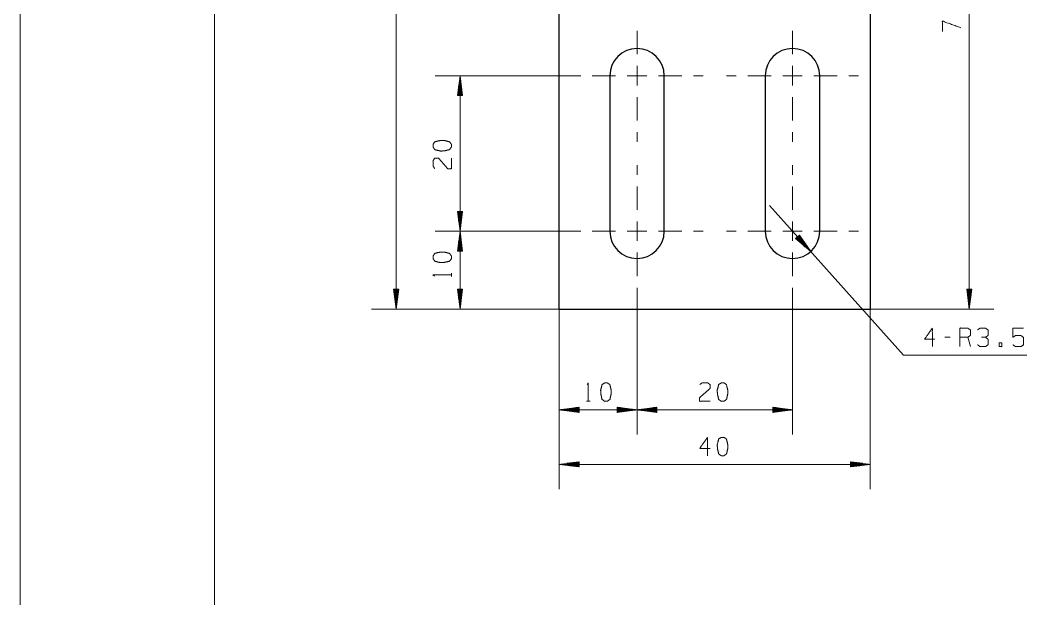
# Model space of a CAD drawing. Header units: millimetres. Extents: x 0 to 210, y 0 to 297.
# Drawn here: x 0 to 129.5, y 74.4 to 148.8 of the extents above; entities that cross this region are included whole.
import ezdxf

# ---------------------------------------------------------------- set-up
doc = ezdxf.new("R2010")
doc.units = ezdxf.units.MM
doc.layers.add('101', color=7, linetype='Continuous', true_color=0xffffff)

msp = doc.modelspace()

# ---------------------------------------------------------------- linework, layer by layer
at = {"layer": '101', "color": 133, "linetype": 'Continuous', "lineweight": 18}
for p, q in [((0, 297), (0, 0)), ((25, 292), (25, 5))]:
    msp.add_line(p, q, dxfattribs=at)
at = {"layer": '101', "color": 22, "linetype": 'Continuous', "lineweight": 18}
for p, q in [((48.39, 111.64), (48.39, 198.64)), ((122.1, 111.64), (122.1, 191.44)), ((70.86, 141.64), (53.41, 141.64)), ((56.59, 141.64), (56.25, 139.1)), ((56.56, 139.1), (56.56, 141.44)), ((56.92, 139.1), (56.59, 141.64)), ((56.59, 121.64), (56.59, 141.64)), ((56.61, 139.1), (56.61, 141.44)), ((56.36, 139.1), (56.36, 139.9)), ((56.41, 139.1), (56.41, 140.29)), ((56.46, 139.1), (56.46, 140.67)), ((56.51, 139.1), (56.51, 141.06)), ((56.66, 139.1), (56.66, 141.06)), ((56.71, 139.1), (56.71, 140.67)), ((56.76, 139.1), (56.76, 140.29)), ((56.81, 139.1), (56.81, 139.9)), ((56.25, 139.1), (56.92, 139.1)), ((56.26, 139.1), (56.26, 139.13)), ((56.26, 139.1), (56.26, 139.13)), ((56.31, 139.1), (56.31, 139.51)), ((56.87, 139.1), (56.87, 139.51)), ((56.92, 139.1), (56.92, 139.13)), ((56.92, 139.1), (56.92, 139.13)), ((96.4, 124.94), (113.63, 105.72)), ((56.25, 124.18), (56.59, 121.64)), ((56.92, 124.18), (56.25, 124.18)), ((56.26, 124.18), (56.26, 124.14)), ((56.26, 124.18), (56.26, 124.14)), ((56.31, 124.18), (56.31, 123.76)), ((56.36, 124.18), (56.36, 123.37)), ((56.41, 124.18), (56.41, 122.99)), ((56.46, 124.18), (56.46, 122.6)), ((56.51, 124.18), (56.51, 122.21)), ((56.56, 124.18), (56.56, 121.83)), ((56.59, 121.64), (56.92, 124.18)), ((56.61, 124.18), (56.61, 121.83)), ((56.66, 124.18), (56.66, 122.21)), ((56.71, 124.18), (56.71, 122.6)), ((56.76, 124.18), (56.76, 122.99)), ((56.81, 124.18), (56.81, 123.37)), ((56.87, 124.18), (56.87, 123.76)), ((56.92, 124.18), (56.92, 124.14)), ((56.92, 124.18), (56.92, 124.14)), ((70.86, 121.64), (53.41, 121.64)), ((70.86, 121.64), (53.41, 121.64)), ((56.59, 121.64), (56.25, 119.1)), ((56.46, 119.1), (56.46, 120.67)), ((56.51, 119.1), (56.51, 121.06)), ((56.56, 119.1), (56.56, 121.44)), ((56.92, 119.1), (56.59, 121.64)), ((56.59, 121.64), (56.59, 111.64)), ((56.61, 119.1), (56.61, 121.44)), ((56.66, 119.1), (56.66, 121.06)), ((56.71, 119.1), (56.71, 120.67)), ((100.25, 121.14), (99.76, 120.7)), ((99.76, 120.7), (99.78, 120.68)), ((99.76, 120.7), (101.7, 119.03)), ((99.76, 120.7), (99.78, 120.68)), ((99.8, 120.73), (100.07, 120.42)), ((99.83, 120.77), (100.37, 120.17)), ((99.87, 120.8), (100.67, 119.92)), ((99.91, 120.84), (100.96, 119.66)), ((99.95, 120.87), (101.26, 119.41)), ((99.99, 120.9), (101.55, 119.16)), ((100.02, 120.94), (101.59, 119.19)), ((100.06, 120.97), (101.37, 119.51)), ((100.1, 121.01), (101.15, 119.83)), ((100.14, 121.04), (100.93, 120.15)), ((100.17, 121.07), (100.71, 120.48)), ((100.21, 121.11), (100.49, 120.8)), ((100.25, 121.14), (100.27, 121.12)), ((100.25, 121.14), (100.27, 121.12)), ((101.7, 119.03), (100.25, 121.14)), ((56.31, 119.1), (56.31, 119.51)), ((56.36, 119.1), (56.36, 119.9)), ((56.41, 119.1), (56.41, 120.29)), ((56.76, 119.1), (56.76, 120.29)), ((56.81, 119.1), (56.81, 119.9)), ((56.87, 119.1), (56.87, 119.51)), ((56.25, 119.1), (56.92, 119.1)), ((56.26, 119.1), (56.26, 119.13)), ((56.26, 119.1), (56.26, 119.13)), ((56.92, 119.1), (56.92, 119.13)), ((56.92, 119.1), (56.92, 119.13)), ((48.72, 114.18), (48.05, 114.18)), ((48.05, 114.18), (48.39, 111.64)), ((48.06, 114.18), (48.06, 114.14)), ((48.06, 114.18), (48.06, 114.14)), ((48.11, 114.18), (48.11, 113.76)), ((48.16, 114.18), (48.16, 113.37)), ((48.21, 114.18), (48.21, 112.99)), ((48.26, 114.18), (48.26, 112.6)), ((48.31, 114.18), (48.31, 112.21)), ((48.36, 114.18), (48.36, 111.83)), ((48.39, 111.64), (48.72, 114.18)), ((48.41, 114.18), (48.41, 111.83)), ((48.46, 114.18), (48.46, 112.21)), ((48.51, 114.18), (48.51, 112.6)), ((48.56, 114.18), (48.56, 112.99)), ((48.61, 114.18), (48.61, 113.37)), ((48.66, 114.18), (48.66, 113.76)), ((48.72, 114.18), (48.72, 114.14)), ((48.72, 114.18), (48.72, 114.14)), ((56.25, 114.18), (56.59, 111.64)), ((56.92, 114.18), (56.25, 114.18)), ((56.26, 114.18), (56.26, 114.14)), ((56.26, 114.18), (56.26, 114.14)), ((56.31, 114.18), (56.31, 113.76)), ((56.36, 114.18), (56.36, 113.37)), ((56.41, 114.18), (56.41, 112.99)), ((56.46, 114.18), (56.46, 112.6)), ((56.51, 114.18), (56.51, 112.21)), ((56.56, 114.18), (56.56, 111.83)), ((56.59, 111.64), (56.92, 114.18)), ((56.61, 114.18), (56.61, 111.83)), ((56.66, 114.18), (56.66, 112.21)), ((56.71, 114.18), (56.71, 112.6)), ((56.76, 114.18), (56.76, 112.99)), ((56.81, 114.18), (56.81, 113.37)), ((56.87, 114.18), (56.87, 113.76)), ((56.92, 114.18), (56.92, 114.14)), ((56.92, 114.18), (56.92, 114.14)), ((122.44, 114.18), (121.77, 114.18)), ((121.77, 114.18), (122.1, 111.64)), ((121.77, 114.18), (121.77, 114.14)), ((121.77, 114.18), (121.77, 114.14)), ((121.82, 114.18), (121.82, 113.76)), ((121.88, 114.18), (121.88, 113.37)), ((121.93, 114.18), (121.93, 112.99)), ((121.98, 114.18), (121.98, 112.6)), ((122.03, 114.18), (122.03, 112.21)), ((122.08, 114.18), (122.08, 111.83)), ((122.1, 111.64), (122.44, 114.18)), ((122.13, 114.18), (122.13, 111.83)), ((122.18, 114.18), (122.18, 112.21)), ((122.23, 114.18), (122.23, 112.6)), ((122.28, 114.18), (122.28, 112.99)), ((122.33, 114.18), (122.33, 113.37)), ((122.38, 114.18), (122.38, 113.76)), ((122.43, 114.18), (122.43, 114.14)), ((122.43, 114.18), (122.43, 114.14)), ((79.36, 113.14), (79.36, 95.51)), ((79.36, 113.14), (79.36, 95.51)), ((99.36, 113.14), (99.36, 95.51)), ((69.36, 111.64), (45.21, 111.64)), ((69.36, 111.64), (53.41, 111.64)), ((69.36, 111.64), (69.36, 95.51)), ((69.36, 111.64), (69.36, 88.51)), ((109.36, 111.64), (125.28, 111.64)), ((109.36, 111.64), (109.36, 88.51)), ((113.63, 105.72), (129.51, 105.72)), ((71.9, 99.02), (69.36, 98.69)), ((79.36, 98.69), (69.36, 98.69)), ((69.36, 98.69), (71.9, 98.35)), ((71.9, 98.71), (69.56, 98.71)), ((71.9, 98.66), (69.56, 98.66)), ((71.9, 98.76), (69.94, 98.76)), ((71.9, 98.61), (69.94, 98.61)), ((71.9, 98.81), (70.33, 98.81)), ((71.9, 98.56), (70.33, 98.56)), ((71.9, 98.86), (70.71, 98.86)), ((71.9, 98.51), (70.71, 98.51)), ((71.9, 98.92), (71.1, 98.92)), ((71.9, 98.46), (71.1, 98.46)), ((71.9, 98.97), (71.49, 98.97)), ((71.9, 99.02), (71.87, 99.02)), ((71.9, 99.02), (71.87, 99.02)), ((71.9, 98.35), (71.9, 99.02)), ((79.36, 98.69), (76.82, 99.02)), ((76.82, 99.02), (76.82, 98.35)), ((76.82, 99.02), (76.86, 99.02)), ((76.82, 99.02), (76.86, 99.02)), ((76.82, 98.97), (77.24, 98.97)), ((76.82, 98.92), (77.63, 98.92)), ((76.82, 98.86), (78.01, 98.86)), ((76.82, 98.81), (78.4, 98.81)), ((76.82, 98.76), (78.78, 98.76)), ((76.82, 98.71), (79.17, 98.71)), ((76.82, 98.35), (79.36, 98.69)), ((76.82, 98.66), (79.17, 98.66)), ((76.82, 98.61), (78.78, 98.61)), ((76.82, 98.56), (78.4, 98.56)), ((76.82, 98.51), (78.01, 98.51)), ((76.82, 98.46), (77.63, 98.46)), ((81.9, 99.02), (79.36, 98.69)), ((79.36, 98.69), (81.9, 98.35)), ((79.36, 98.69), (99.36, 98.69)), ((81.9, 98.71), (79.56, 98.71)), ((81.9, 98.66), (79.56, 98.66)), ((81.9, 98.76), (79.94, 98.76)), ((81.9, 98.61), (79.94, 98.61)), ((81.9, 98.81), (80.33, 98.81)), ((81.9, 98.56), (80.33, 98.56)), ((81.9, 98.86), (80.71, 98.86)), ((81.9, 98.51), (80.71, 98.51)), ((81.9, 98.92), (81.1, 98.92)), ((81.9, 98.46), (81.1, 98.46)), ((81.9, 98.97), (81.49, 98.97)), ((81.9, 99.02), (81.87, 99.02)), ((81.9, 99.02), (81.87, 99.02)), ((81.9, 98.35), (81.9, 99.02)), ((96.82, 99.02), (96.86, 99.02)), ((99.36, 98.69), (96.82, 99.02)), ((96.82, 99.02), (96.86, 99.02)), ((96.82, 99.02), (96.82, 98.35)), ((96.82, 98.97), (97.24, 98.97)), ((96.82, 98.92), (97.63, 98.92)), ((96.82, 98.86), (98.01, 98.86)), ((96.82, 98.81), (98.4, 98.81)), ((96.82, 98.76), (98.78, 98.76)), ((96.82, 98.71), (99.17, 98.71)), ((96.82, 98.35), (99.36, 98.69)), ((96.82, 98.66), (99.17, 98.66)), ((96.82, 98.61), (98.78, 98.61)), ((96.82, 98.56), (98.4, 98.56)), ((96.82, 98.51), (98.01, 98.51)), ((96.82, 98.46), (97.63, 98.46)), ((71.9, 98.41), (71.49, 98.41)), ((71.9, 98.36), (71.87, 98.36)), ((71.9, 98.36), (71.87, 98.36)), ((76.82, 98.41), (77.24, 98.41)), ((76.82, 98.36), (76.86, 98.36)), ((76.82, 98.36), (76.86, 98.36)), ((81.9, 98.41), (81.49, 98.41)), ((81.9, 98.36), (81.87, 98.36)), ((81.9, 98.36), (81.87, 98.36)), ((96.82, 98.41), (97.24, 98.41)), ((96.82, 98.36), (96.86, 98.36)), ((96.82, 98.36), (96.86, 98.36)), ((71.9, 92.02), (69.36, 91.68)), ((71.9, 91.96), (71.49, 91.96)), ((71.9, 92.01), (71.87, 92.01)), ((71.9, 92.01), (71.87, 92.01)), ((71.9, 91.35), (71.9, 92.02)), ((109.36, 91.68), (106.82, 92.02)), ((106.82, 92.02), (106.82, 91.35)), ((106.82, 92.01), (106.86, 92.01)), ((106.82, 92.01), (106.86, 92.01)), ((106.82, 91.96), (107.24, 91.96)), ((69.36, 91.68), (71.9, 91.35)), ((69.36, 91.68), (109.36, 91.68)), ((71.9, 91.71), (69.56, 91.71)), ((71.9, 91.66), (69.56, 91.66)), ((71.9, 91.76), (69.94, 91.76)), ((71.9, 91.61), (69.94, 91.61)), ((71.9, 91.81), (70.33, 91.81)), ((71.9, 91.56), (70.33, 91.56)), ((71.9, 91.86), (70.71, 91.86)), ((71.9, 91.5), (70.71, 91.5)), ((71.9, 91.91), (71.1, 91.91)), ((71.9, 91.45), (71.1, 91.45)), ((71.9, 91.4), (71.49, 91.4)), ((71.9, 91.35), (71.87, 91.35)), ((71.9, 91.35), (71.87, 91.35)), ((106.82, 91.91), (107.63, 91.91)), ((106.82, 91.86), (108.01, 91.86)), ((106.82, 91.81), (108.4, 91.81)), ((106.82, 91.76), (108.78, 91.76)), ((106.82, 91.71), (109.17, 91.71)), ((106.82, 91.35), (109.36, 91.68)), ((106.82, 91.66), (109.17, 91.66)), ((106.82, 91.61), (108.78, 91.61)), ((106.82, 91.56), (108.4, 91.56)), ((106.82, 91.5), (108.01, 91.5)), ((106.82, 91.45), (107.63, 91.45)), ((106.82, 91.4), (107.24, 91.4)), ((106.82, 91.35), (106.86, 91.35)), ((106.82, 91.35), (106.86, 91.35))]:
    msp.add_line(p, q, dxfattribs=at)
at = {"layer": '101', "color": 151, "linetype": 'Continuous', "lineweight": 25}
for p, q in [((69.36, 111.64), (69.36, 198.64)), ((109.36, 198.64), (109.36, 111.64)), ((75.86, 141.64), (75.86, 121.64)), ((82.86, 121.64), (82.86, 141.64)), ((95.86, 141.64), (95.86, 121.64)), ((102.86, 121.64), (102.86, 141.64)), ((69.36, 111.64), (109.36, 111.64))]:
    msp.add_line(p, q, dxfattribs=at)
at = {"layer": '101', "color": 151, "linetype": 'Continuous', "lineweight": 18}
for p, q in [((79.36, 144.39), (79.36, 147.39)), ((99.36, 144.39), (99.36, 147.39)), ((79.36, 141.64), (79.36, 142.89)), ((99.36, 141.64), (99.36, 142.89)), ((72.11, 141.64), (70.86, 141.64)), ((76.61, 141.64), (73.61, 141.64)), ((79.36, 141.64), (78.11, 141.64)), ((79.36, 141.64), (79.36, 140.39)), ((79.36, 141.64), (80.61, 141.64)), ((82.11, 141.64), (85.11, 141.64)), ((86.61, 141.64), (87.86, 141.64)), ((92.11, 141.64), (90.86, 141.64)), ((96.61, 141.64), (93.61, 141.64)), ((99.36, 141.64), (98.11, 141.64)), ((99.36, 141.64), (100.61, 141.64)), ((99.36, 141.64), (99.36, 140.39)), ((102.11, 141.64), (105.11, 141.64)), ((106.61, 141.64), (107.86, 141.64)), ((79.36, 138.89), (79.36, 135.89)), ((99.36, 138.89), (99.36, 135.89)), ((79.36, 134.39), (79.36, 133.14)), ((99.36, 134.39), (99.36, 133.14)), ((79.36, 128.89), (79.36, 130.14)), ((99.36, 128.89), (99.36, 130.14)), ((79.36, 124.39), (79.36, 127.39)), ((99.36, 124.39), (99.36, 127.39)), ((79.36, 121.64), (79.36, 122.89)), ((99.36, 121.64), (99.36, 122.89)), ((72.11, 121.64), (70.86, 121.64)), ((76.61, 121.64), (73.61, 121.64)), ((79.36, 121.64), (78.11, 121.64)), ((79.36, 121.64), (79.36, 120.39)), ((79.36, 121.64), (80.61, 121.64)), ((82.11, 121.64), (85.11, 121.64)), ((86.61, 121.64), (87.86, 121.64)), ((92.11, 121.64), (90.86, 121.64)), ((96.61, 121.64), (93.61, 121.64)), ((99.36, 121.64), (98.11, 121.64)), ((99.36, 121.64), (100.61, 121.64)), ((99.36, 121.64), (99.36, 120.39)), ((102.11, 121.64), (105.11, 121.64)), ((106.61, 121.64), (107.86, 121.64)), ((79.36, 118.89), (79.36, 115.89)), ((99.36, 118.89), (99.36, 115.89)), ((79.36, 114.39), (79.36, 113.14)), ((99.36, 114.39), (99.36, 113.14))]:
    msp.add_line(p, q, dxfattribs=at)
at = {"layer": '101', "color": 72, "linetype": 'Continuous', "lineweight": 18}
for p, q in [((55.49, 115.81), (55.49, 116.24)), ((119.63, 108.01), (118.96, 108.01)), ((122.24, 106.81), (121.91, 108.01)), ((72.88, 99.78), (73.31, 99.78))]:
    msp.add_line(p, q, dxfattribs=at)
at = {"layer": '101', "color": 151, "linetype": 'Continuous', "lineweight": 25}
for centre, start, end in [((79.36, 141.64), 90, 180), ((79.36, 141.64), 0, 90), ((99.36, 141.64), 90, 180), ((99.36, 141.64), 0, 90), ((79.36, 121.64), 180, 270), ((79.36, 121.64), 270, 0), ((99.36, 121.64), 180, 270), ((99.36, 121.64), 270, 0)]:
    msp.add_arc(centre, 3.5, start, end, dxfattribs=at)
at = {"layer": '101', "color": 22, "linetype": 'Continuous', "lineweight": 18}
msp.add_arc((99.36, 121.64), 3.5, 269.654, 270, dxfattribs=at)
at = {"layer": '101', "color": 72, "linetype": 'Continuous', "lineweight": 18}
for points, knots in [([(121.01, 147.81), (118.64, 148.66), (118.64, 147.32)], [0, 0, 0.652472, 1, 1]), ([(55.49, 132.8), (55.24, 133.14), (54.54, 133.31), (54.07, 133.31), (53.34, 133.14), (53.12, 132.8), (53.12, 132.47), (53.34, 132.13), (54.07, 131.95), (54.54, 131.97), (55.24, 132.13), (55.49, 132.47), (55.49, 132.8)], [0, 0, 0.067526, 0.183971, 0.260584, 0.380943, 0.446142, 0.500306, 0.565505, 0.685864, 0.762529, 0.87831, 0.945835, 1, 1]), ([(53.34, 129.69), (53.12, 130.01), (53.12, 130.7), (53.34, 131.04), (53.82, 131.04), (55.02, 129.68), (55.49, 129.69), (55.49, 131.04)], [0, 0, 0.069693, 0.192979, 0.265275, 0.350228, 0.67474, 0.759752, 1, 1]), ([(55.49, 118.46), (55.24, 118.8), (54.54, 118.97), (54.07, 118.97), (53.34, 118.8), (53.12, 118.46), (53.12, 118.13), (53.34, 117.79), (54.07, 117.61), (54.54, 117.63), (55.24, 117.79), (55.49, 118.13), (55.49, 118.46)], [0, 0, 0.067526, 0.183971, 0.260583, 0.380943, 0.446141, 0.500306, 0.565504, 0.685864, 0.762529, 0.87831, 0.945835, 1, 1]), ([(53.32, 115.88), (53.12, 116.03), (55.49, 116.03)], [0, 0, 0.09349, 1, 1]), ([(117.69, 107.76), (116.35, 107.76), (117.35, 109.19), (117.35, 106.81)], [0, 0, 0.245869, 0.565295, 1, 1]), ([(120.9, 106.81), (120.9, 109.19), (121.91, 109.19), (122.24, 108.96), (122.24, 108.24), (121.91, 108.01), (120.9, 108.01)], [0, 0, 0.400951, 0.571035, 0.639278, 0.761674, 0.829917, 1, 1]), ([(124.18, 108.01), (124.52, 108.24), (124.52, 108.96), (124.18, 109.19), (123.49, 109.19), (123.16, 108.96)], [0, 0, 0.153875, 0.429853, 0.583728, 0.846125, 1, 1]), ([(127.71, 107.04), (128.05, 106.81), (128.74, 106.81), (129.07, 107.04), (129.07, 107.99), (128.74, 108.24), (128.05, 108.24), (127.71, 108.01), (127.71, 109.19), (129.07, 109.19)], [0, 0, 0.062228, 0.168343, 0.230571, 0.376816, 0.441265, 0.547381, 0.609609, 0.79049, 1, 1]), ([(123.17, 107.04), (123.49, 106.81), (124.18, 106.81), (124.52, 107.04), (124.52, 107.76), (124.18, 108.01), (123.67, 108.01)], [0, 0, 0.124121, 0.343688, 0.472447, 0.703378, 0.836733, 1, 1]), ([(125.95, 106.81), (126.28, 106.81), (126.28, 107.29), (125.95, 107.29), (125.95, 106.81)], [0, 0, 0.207088, 0.5, 0.707088, 1, 1]), ([(72.95, 101.95), (73.09, 102.15), (73.09, 99.78)], [0, 0, 0.09349, 1, 1]), ([(75.53, 99.78), (75.87, 100.03), (76.04, 100.73), (76.04, 101.2), (75.87, 101.93), (75.53, 102.15), (75.19, 102.15), (74.86, 101.93), (74.68, 101.2), (74.7, 100.73), (74.86, 100.03), (75.19, 99.78), (75.53, 99.78)], [0, 0, 0.067525, 0.183972, 0.260584, 0.380943, 0.446141, 0.500305, 0.565504, 0.685863, 0.762528, 0.87831, 0.945835, 1, 1]), ([(87.42, 101.93), (87.74, 102.15), (88.43, 102.15), (88.77, 101.93), (88.77, 101.45), (87.4, 100.25), (87.42, 99.78), (88.77, 99.78)], [0, 0, 0.069692, 0.192978, 0.265274, 0.350227, 0.67474, 0.759752, 1, 1]), ([(90.53, 99.78), (90.87, 100.03), (91.04, 100.73), (91.04, 101.2), (90.87, 101.93), (90.53, 102.15), (90.19, 102.15), (89.86, 101.93), (89.68, 101.2), (89.7, 100.73), (89.86, 100.03), (90.19, 99.78), (90.53, 99.78)], [0, 0, 0.067525, 0.183972, 0.260584, 0.380944, 0.446142, 0.500306, 0.565504, 0.685863, 0.762529, 0.878311, 0.945835, 1, 1]), ([(88.77, 93.73), (87.42, 93.73), (88.43, 95.15), (88.43, 92.78)], [0, 0, 0.245869, 0.565296, 1, 1]), ([(90.53, 92.78), (90.87, 93.03), (91.04, 93.73), (91.04, 94.2), (90.87, 94.93), (90.53, 95.15), (90.19, 95.15), (89.86, 94.93), (89.68, 94.2), (89.7, 93.73), (89.86, 93.03), (90.19, 92.78), (90.53, 92.78)], [0, 0, 0.067525, 0.183971, 0.260585, 0.380944, 0.446142, 0.500306, 0.565504, 0.685863, 0.76253, 0.87831, 0.945835, 1, 1])]:
    msp.add_open_spline(points, degree=1, knots=knots, dxfattribs=at)

doc.saveas('drawing.dxf')
